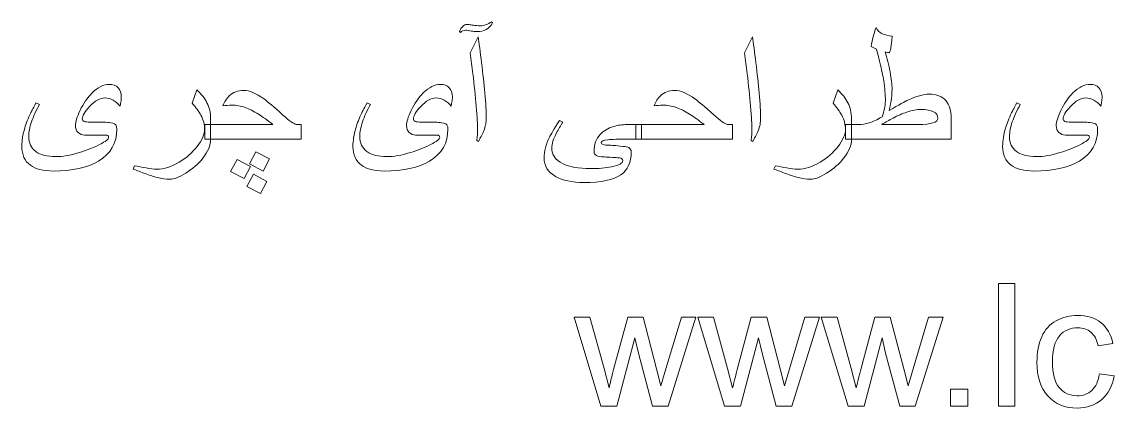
# Model space of a CAD drawing. Header units: millimetres. Extents: x -431 to 456, y -223 to 527.
# Drawn here: x -431.4 to 19, y 367.6 to 526.5 of the extents above; entities that cross this region are included whole.
import ezdxf

# ---------------------------------------------------------------- set-up
doc = ezdxf.new("R2010")
doc.units = ezdxf.units.MM
doc.header["$MEASUREMENT"] = 0
doc.layers.add('Layer 1', color=7, linetype='Continuous')

msp = doc.modelspace()

# ---------------------------------------------------------------- linework, layer by layer
at = {"layer": 'Layer 1', "color": 250, "lineweight": 9}
for points, knots in [([(-237.3346, 526.101), (-238.0872, 524.8663), (-238.9692, 523.9609), (-239.9687, 523.3847), (-239.9687, 523.3847), (-240.9565, 522.8085), (-242.2147, 522.5262), (-243.7317, 522.5262), (-243.7317, 522.5262), (-244.0962, 522.5262), (-244.4607, 522.5498), (-244.8253, 522.5968), (-244.8253, 522.5968), (-245.2016, 522.6321), (-245.5779, 522.6909), (-245.9659, 522.7614), (-245.9659, 522.7614), (-246.9772, 522.9848), (-247.7769, 523.0907), (-248.3766, 523.0907), (-248.3766, 523.0907), (-248.8352, 523.0907), (-249.235, 522.9966), (-249.576, 522.8085), (-249.576, 522.8085), (-249.917, 522.6203), (-250.2345, 522.4322), (-250.505, 522.244), (-250.505, 522.244), (-250.505, 522.244), (-250.9519, 522.6203), (-250.9519, 522.6203), (-250.9519, 522.6203), (-250.5638, 523.4552), (-250.0934, 524.1373), (-249.5407, 524.6782), (-249.5407, 524.6782), (-248.9881, 525.2191), (-248.4354, 525.4896), (-247.8592, 525.4896), (-247.8592, 525.4896), (-247.671, 525.4896), (-247.3653, 525.466), (-246.942, 525.4073), (-246.942, 525.4073), (-246.5186, 525.3485), (-245.9071, 525.2661), (-245.1075, 525.1603), (-245.1075, 525.1603), (-244.6254, 525.0898), (-244.1668, 525.031), (-243.7317, 524.9957), (-243.7317, 524.9957), (-243.2966, 524.9486), (-242.885, 524.9251), (-242.497, 524.9251), (-242.497, 524.9251), (-241.6268, 524.9251), (-240.7801, 525.0898), (-239.9805, 525.4073), (-239.9805, 525.4073), (-239.1808, 525.7365), (-238.4518, 526.1128), (-237.7815, 526.5479), (-237.7815, 526.5479), (-237.7815, 526.5479), (-237.3346, 526.101), (-237.3346, 526.101)], [0, 0, 0, 0, 0.05555556, 0.05555556, 0.05555556, 0.05555556, 0.11111111, 0.11111111, 0.11111111, 0.11111111, 0.16666667, 0.16666667, 0.16666667, 0.16666667, 0.22222222, 0.22222222, 0.22222222, 0.22222222, 0.27777778, 0.27777778, 0.27777778, 0.27777778, 0.33333333, 0.33333333, 0.33333333, 0.33333333, 0.38888889, 0.38888889, 0.38888889, 0.38888889, 0.44444444, 0.44444444, 0.44444444, 0.44444444, 0.5, 0.5, 0.5, 0.5, 0.55555556, 0.55555556, 0.55555556, 0.55555556, 0.61111111, 0.61111111, 0.61111111, 0.61111111, 0.66666667, 0.66666667, 0.66666667, 0.66666667, 0.72222222, 0.72222222, 0.72222222, 0.72222222, 0.77777778, 0.77777778, 0.77777778, 0.77777778, 0.83333333, 0.83333333, 0.83333333, 0.83333333, 0.88888889, 0.88888889, 0.88888889, 0.88888889, 1, 1, 1, 1]), ([(-48.2575, 478.2879), (-48.2575, 478.2879), (-91.7197, 478.2879), (-91.7197, 478.2879), (-91.7197, 478.2879), (-91.7197, 478.2879), (-91.7197, 484.2852), (-91.7197, 484.2852), (-91.7197, 484.2852), (-91.7197, 484.2852), (-86.4398, 484.3204), (-86.4398, 484.3204), (-86.4398, 484.3204), (-84.8758, 484.3204), (-83.4059, 484.5203), (-82.0536, 484.9319), (-82.0536, 484.9319), (-80.4896, 485.414), (-78.714, 486.2607), (-76.7266, 487.4719), (-76.7266, 487.4719), (-76.3151, 488.4832), (-75.9858, 489.5768), (-75.7271, 490.7292), (-75.7271, 490.7292), (-75.4802, 491.8934), (-75.3508, 493.0105), (-75.3508, 494.0924), (-75.3508, 494.0924), (-75.3508, 496.5501), (-75.5742, 499.2547), (-76.0328, 502.218), (-76.0328, 502.218), (-76.3739, 504.3817), (-76.8913, 506.91), (-77.5851, 509.8262), (-77.5851, 509.8262), (-77.9496, 511.3432), (-78.42, 513.1894), (-79.0197, 515.3766), (-79.0197, 515.3766), (-79.0197, 515.3766), (-81.1364, 516.4467), (-81.1364, 516.4467), (-81.1364, 516.4467), (-80.9717, 517.8225), (-80.7365, 519.1631), (-80.4308, 520.4448), (-80.4308, 520.4448), (-80.1133, 521.7384), (-79.6782, 522.9731), (-79.1255, 524.1725), (-79.1255, 524.1725), (-78.761, 523.0907), (-77.9261, 522.2558), (-76.6326, 521.6561), (-76.6326, 521.6561), (-75.5625, 521.1739), (-74.1866, 520.8564), (-72.5286, 520.6918), (-72.5286, 520.6918), (-72.752, 518.3282), (-72.9284, 516.8112), (-73.046, 516.1762), (-73.046, 516.1762), (-73.1636, 515.5295), (-73.3753, 514.7299), (-73.7045, 513.7891), (-73.7045, 513.7891), (-73.8574, 513.8126), (-74.2807, 513.9302), (-74.9745, 514.1301), (-74.9745, 514.1301), (-74.9745, 514.1301), (-75.4214, 514.2712), (-75.4214, 514.2712), (-75.4214, 514.2712), (-74.5982, 511.5784), (-73.9162, 508.8267), (-73.387, 505.981), (-73.387, 505.981), (-72.8578, 503.147), (-72.5991, 500.7599), (-72.5991, 498.8313), (-72.5991, 498.8313), (-72.5991, 497.2086), (-72.7638, 495.3859), (-73.093, 493.3868), (-73.093, 493.3868), (-73.2106, 492.6813), (-73.4223, 491.5759), (-73.728, 490.0825), (-73.728, 490.0825), (-69.7181, 492.4108), (-67.1546, 493.8337), (-66.0257, 494.3628), (-66.0257, 494.3628), (-62.6391, 495.9738), (-59.7228, 496.7735), (-57.3004, 496.7735), (-57.3004, 496.7735), (-54.2077, 496.7735), (-51.8911, 495.868), (-50.3506, 494.0571), (-50.3506, 494.0571), (-48.9513, 492.399), (-48.2575, 490.0472), (-48.2575, 487.0015), (-48.2575, 487.0015), (-48.2575, 487.0015), (-48.2575, 478.2879), (-48.2575, 478.2879)], [0, 0, 0, 0, 0.03448276, 0.03448276, 0.03448276, 0.03448276, 0.06896552, 0.06896552, 0.06896552, 0.06896552, 0.10344828, 0.10344828, 0.10344828, 0.10344828, 0.13793103, 0.13793103, 0.13793103, 0.13793103, 0.17241379, 0.17241379, 0.17241379, 0.17241379, 0.20689655, 0.20689655, 0.20689655, 0.20689655, 0.24137931, 0.24137931, 0.24137931, 0.24137931, 0.27586207, 0.27586207, 0.27586207, 0.27586207, 0.31034483, 0.31034483, 0.31034483, 0.31034483, 0.34482759, 0.34482759, 0.34482759, 0.34482759, 0.37931034, 0.37931034, 0.37931034, 0.37931034, 0.4137931, 0.4137931, 0.4137931, 0.4137931, 0.44827586, 0.44827586, 0.44827586, 0.44827586, 0.48275862, 0.48275862, 0.48275862, 0.48275862, 0.51724138, 0.51724138, 0.51724138, 0.51724138, 0.55172414, 0.55172414, 0.55172414, 0.55172414, 0.5862069, 0.5862069, 0.5862069, 0.5862069, 0.62068966, 0.62068966, 0.62068966, 0.62068966, 0.65517241, 0.65517241, 0.65517241, 0.65517241, 0.68965517, 0.68965517, 0.68965517, 0.68965517, 0.72413793, 0.72413793, 0.72413793, 0.72413793, 0.75862069, 0.75862069, 0.75862069, 0.75862069, 0.79310345, 0.79310345, 0.79310345, 0.79310345, 0.82758621, 0.82758621, 0.82758621, 0.82758621, 0.86206897, 0.86206897, 0.86206897, 0.86206897, 0.89655172, 0.89655172, 0.89655172, 0.89655172, 0.93103448, 0.93103448, 0.93103448, 0.93103448, 1, 1, 1, 1]), ([(-239.8746, 487.0839), (-239.8746, 485.2494), (-240.2157, 483.462), (-240.8859, 481.7452), (-240.8859, 481.7452), (-241.2387, 480.8279), (-241.9913, 479.3698), (-243.1555, 477.3707), (-243.1555, 477.3707), (-243.1555, 477.3707), (-243.7787, 477.7117), (-243.7787, 477.7117), (-243.7787, 477.7117), (-243.6964, 478.382), (-243.6258, 479.1464), (-243.567, 480.0283), (-243.567, 480.0283), (-243.5083, 480.8985), (-243.473, 481.4865), (-243.473, 481.7804), (-243.473, 481.7804), (-243.473, 484.1676), (-243.6611, 487.5072), (-244.0374, 491.7876), (-244.0374, 491.7876), (-244.4255, 496.0679), (-244.8723, 500.5364), (-245.4015, 505.2049), (-245.4015, 505.2049), (-245.7307, 508.0271), (-246.0835, 510.9081), (-246.4716, 513.8479), (-246.4716, 513.8479), (-246.013, 514.8592), (-245.4838, 515.9411), (-244.8958, 517.117), (-244.8958, 517.117), (-244.3079, 518.2811), (-243.7552, 519.3748), (-243.226, 520.4096), (-243.226, 520.4096), (-242.8615, 517.799), (-242.3911, 514.2124), (-241.8267, 509.6734), (-241.8267, 509.6734), (-241.2622, 505.1225), (-240.8154, 501.0303), (-240.4979, 497.3732), (-240.4979, 497.3732), (-240.0863, 492.8341), (-239.8746, 489.4004), (-239.8746, 487.0839)], [0, 0, 0, 0, 0.07142857, 0.07142857, 0.07142857, 0.07142857, 0.14285714, 0.14285714, 0.14285714, 0.14285714, 0.21428571, 0.21428571, 0.21428571, 0.21428571, 0.28571429, 0.28571429, 0.28571429, 0.28571429, 0.35714286, 0.35714286, 0.35714286, 0.35714286, 0.42857143, 0.42857143, 0.42857143, 0.42857143, 0.5, 0.5, 0.5, 0.5, 0.57142857, 0.57142857, 0.57142857, 0.57142857, 0.64285714, 0.64285714, 0.64285714, 0.64285714, 0.71428571, 0.71428571, 0.71428571, 0.71428571, 0.78571429, 0.78571429, 0.78571429, 0.78571429, 0.85714286, 0.85714286, 0.85714286, 0.85714286, 1, 1, 1, 1]), ([(-126.774, 487.0839), (-126.774, 485.2494), (-127.1151, 483.462), (-127.7853, 481.7452), (-127.7853, 481.7452), (-128.1381, 480.8279), (-128.8907, 479.3698), (-130.0549, 477.3707), (-130.0549, 477.3707), (-130.0549, 477.3707), (-130.6781, 477.7117), (-130.6781, 477.7117), (-130.6781, 477.7117), (-130.5958, 478.382), (-130.5252, 479.1464), (-130.4664, 480.0283), (-130.4664, 480.0283), (-130.4077, 480.8985), (-130.3724, 481.4865), (-130.3724, 481.7804), (-130.3724, 481.7804), (-130.3724, 484.1676), (-130.5605, 487.5072), (-130.9368, 491.7876), (-130.9368, 491.7876), (-131.3249, 496.0679), (-131.7717, 500.5364), (-132.3009, 505.2049), (-132.3009, 505.2049), (-132.6301, 508.0271), (-132.9829, 510.9081), (-133.371, 513.8479), (-133.371, 513.8479), (-132.9124, 514.8592), (-132.3832, 515.9411), (-131.7952, 517.117), (-131.7952, 517.117), (-131.2073, 518.2811), (-130.6546, 519.3748), (-130.1254, 520.4096), (-130.1254, 520.4096), (-129.7609, 517.799), (-129.2905, 514.2124), (-128.7261, 509.6734), (-128.7261, 509.6734), (-128.1616, 505.1225), (-127.7148, 501.0303), (-127.3973, 497.3732), (-127.3973, 497.3732), (-126.9857, 492.8341), (-126.774, 489.4004), (-126.774, 487.0839)], [0, 0, 0, 0, 0.07142857, 0.07142857, 0.07142857, 0.07142857, 0.14285714, 0.14285714, 0.14285714, 0.14285714, 0.21428571, 0.21428571, 0.21428571, 0.21428571, 0.28571429, 0.28571429, 0.28571429, 0.28571429, 0.35714286, 0.35714286, 0.35714286, 0.35714286, 0.42857143, 0.42857143, 0.42857143, 0.42857143, 0.5, 0.5, 0.5, 0.5, 0.57142857, 0.57142857, 0.57142857, 0.57142857, 0.64285714, 0.64285714, 0.64285714, 0.64285714, 0.71428571, 0.71428571, 0.71428571, 0.71428571, 0.78571429, 0.78571429, 0.78571429, 0.78571429, 0.85714286, 0.85714286, 0.85714286, 0.85714286, 1, 1, 1, 1]), ([(-390.3579, 495.7622), (-390.3579, 495.0213), (-390.4285, 494.2688), (-390.5578, 493.4926), (-390.5578, 493.4926), (-390.6989, 492.7283), (-390.793, 492.1756), (-390.8283, 491.8581), (-390.8283, 491.8581), (-391.6397, 492.9047), (-392.5922, 493.7161), (-393.7093, 494.3158), (-393.7093, 494.3158), (-394.8264, 494.9155), (-395.9553, 495.2213), (-397.1077, 495.2213), (-397.1077, 495.2213), (-399.1068, 495.2213), (-401.2117, 494.0571), (-403.4107, 491.717), (-403.4107, 491.717), (-405.4333, 489.5768), (-406.4446, 487.86), (-406.4446, 486.59), (-406.4446, 486.59), (-406.4446, 486.1549), (-406.1976, 485.8256), (-405.7037, 485.6022), (-405.7037, 485.6022), (-405.2099, 485.3788), (-404.3514, 485.2729), (-403.1285, 485.2729), (-403.1285, 485.2729), (-403.1285, 485.2729), (-400.3768, 485.2729), (-400.3768, 485.2729), (-400.3768, 485.2729), (-398.7187, 485.2729), (-397.484, 485.2612), (-396.6962, 485.2259), (-396.6962, 485.2259), (-395.8965, 485.1906), (-394.9558, 485.0848), (-393.8504, 484.8966), (-393.8504, 484.8966), (-392.7451, 484.7085), (-392.1924, 483.8736), (-392.1924, 482.3919), (-392.1924, 482.3919), (-392.1924, 476.6534), (-394.7088, 472.279), (-399.73, 469.2804), (-399.73, 469.2804), (-404.3514, 466.5404), (-410.5956, 465.1646), (-418.4743, 465.1646), (-418.4743, 465.1646), (-422.5547, 465.1646), (-425.6827, 465.9525), (-427.8347, 467.54), (-427.8347, 467.54), (-430.1747, 469.2568), (-431.3507, 471.8556), (-431.3507, 475.3128), (-431.3507, 475.3128), (-431.3507, 477.7), (-430.9626, 480.2047), (-430.1747, 482.8152), (-430.1747, 482.8152), (-429.5868, 484.8143), (-428.7519, 486.8957), (-427.6935, 489.0829), (-427.6935, 489.0829), (-427.6347, 489.224), (-426.9057, 490.5881), (-425.5298, 493.1751), (-425.5298, 493.1751), (-425.5298, 493.1751), (-424.0835, 492.5872), (-424.0835, 492.5872), (-424.0835, 492.5872), (-425.5181, 490.0237), (-426.6234, 487.6248), (-427.3878, 485.3905), (-427.3878, 485.3905), (-428.1522, 483.168), (-428.5284, 481.1925), (-428.5284, 479.4756), (-428.5284, 479.4756), (-428.5284, 476.6769), (-427.5642, 474.5838), (-425.6239, 473.1844), (-425.6239, 473.1844), (-423.6954, 471.7851), (-420.9202, 471.0913), (-417.3219, 471.0913), (-417.3219, 471.0913), (-414.582, 471.0913), (-411.3835, 471.6322), (-407.7381, 472.7258), (-407.7381, 472.7258), (-404.6219, 473.6548), (-401.8232, 474.7719), (-399.3185, 476.0654), (-399.3185, 476.0654), (-396.8255, 477.359), (-395.579, 478.3115), (-395.579, 478.9229), (-395.579, 478.9229), (-395.579, 479.358), (-395.7201, 479.6403), (-396.0141, 479.7814), (-396.0141, 479.7814), (-396.2963, 479.9107), (-396.7667, 479.9813), (-397.4135, 479.9813), (-397.4135, 479.9813), (-397.4135, 479.9813), (-405.5038, 479.9813), (-405.5038, 479.9813), (-405.5038, 479.9813), (-406.4916, 479.9813), (-407.3618, 480.334), (-408.1261, 481.0514), (-408.1261, 481.0514), (-408.8905, 481.7687), (-409.2668, 482.6859), (-409.2668, 483.8148), (-409.2668, 483.8148), (-409.2668, 485.3552), (-408.6318, 487.4484), (-407.3618, 490.0942), (-407.3618, 490.0942), (-405.986, 492.9752), (-404.3162, 495.3741), (-402.3524, 497.3144), (-402.3524, 497.3144), (-400.0005, 499.631), (-397.6369, 500.7951), (-395.2615, 500.7951), (-395.2615, 500.7951), (-393.7446, 500.7951), (-392.5451, 500.3365), (-391.675, 499.4193), (-391.675, 499.4193), (-390.793, 498.4903), (-390.3579, 497.2791), (-390.3579, 495.7622)], [0, 0, 0, 0, 0.02631579, 0.02631579, 0.02631579, 0.02631579, 0.05263158, 0.05263158, 0.05263158, 0.05263158, 0.07894737, 0.07894737, 0.07894737, 0.07894737, 0.10526316, 0.10526316, 0.10526316, 0.10526316, 0.13157895, 0.13157895, 0.13157895, 0.13157895, 0.15789474, 0.15789474, 0.15789474, 0.15789474, 0.18421053, 0.18421053, 0.18421053, 0.18421053, 0.21052632, 0.21052632, 0.21052632, 0.21052632, 0.23684211, 0.23684211, 0.23684211, 0.23684211, 0.26315789, 0.26315789, 0.26315789, 0.26315789, 0.28947368, 0.28947368, 0.28947368, 0.28947368, 0.31578947, 0.31578947, 0.31578947, 0.31578947, 0.34210526, 0.34210526, 0.34210526, 0.34210526, 0.36842105, 0.36842105, 0.36842105, 0.36842105, 0.39473684, 0.39473684, 0.39473684, 0.39473684, 0.42105263, 0.42105263, 0.42105263, 0.42105263, 0.44736842, 0.44736842, 0.44736842, 0.44736842, 0.47368421, 0.47368421, 0.47368421, 0.47368421, 0.5, 0.5, 0.5, 0.5, 0.52631579, 0.52631579, 0.52631579, 0.52631579, 0.55263158, 0.55263158, 0.55263158, 0.55263158, 0.57894737, 0.57894737, 0.57894737, 0.57894737, 0.60526316, 0.60526316, 0.60526316, 0.60526316, 0.63157895, 0.63157895, 0.63157895, 0.63157895, 0.65789474, 0.65789474, 0.65789474, 0.65789474, 0.68421053, 0.68421053, 0.68421053, 0.68421053, 0.71052632, 0.71052632, 0.71052632, 0.71052632, 0.73684211, 0.73684211, 0.73684211, 0.73684211, 0.76315789, 0.76315789, 0.76315789, 0.76315789, 0.78947368, 0.78947368, 0.78947368, 0.78947368, 0.81578947, 0.81578947, 0.81578947, 0.81578947, 0.84210526, 0.84210526, 0.84210526, 0.84210526, 0.86842105, 0.86842105, 0.86842105, 0.86842105, 0.89473684, 0.89473684, 0.89473684, 0.89473684, 0.92105263, 0.92105263, 0.92105263, 0.92105263, 0.94736842, 0.94736842, 0.94736842, 0.94736842, 1, 1, 1, 1]), ([(-253.8564, 495.7622), (-253.8564, 495.0213), (-253.927, 494.2688), (-254.0563, 493.4926), (-254.0563, 493.4926), (-254.1974, 492.7283), (-254.2915, 492.1756), (-254.3268, 491.8581), (-254.3268, 491.8581), (-255.1382, 492.9047), (-256.0907, 493.7161), (-257.2078, 494.3158), (-257.2078, 494.3158), (-258.3249, 494.9155), (-259.4538, 495.2213), (-260.6062, 495.2213), (-260.6062, 495.2213), (-262.6053, 495.2213), (-264.7102, 494.0571), (-266.9092, 491.717), (-266.9092, 491.717), (-268.9318, 489.5768), (-269.9431, 487.86), (-269.9431, 486.59), (-269.9431, 486.59), (-269.9431, 486.1549), (-269.6961, 485.8256), (-269.2022, 485.6022), (-269.2022, 485.6022), (-268.7084, 485.3788), (-267.8499, 485.2729), (-266.627, 485.2729), (-266.627, 485.2729), (-266.627, 485.2729), (-263.8753, 485.2729), (-263.8753, 485.2729), (-263.8753, 485.2729), (-262.2172, 485.2729), (-260.9825, 485.2612), (-260.1947, 485.2259), (-260.1947, 485.2259), (-259.395, 485.1906), (-258.4543, 485.0848), (-257.3489, 484.8966), (-257.3489, 484.8966), (-256.2436, 484.7085), (-255.6909, 483.8736), (-255.6909, 482.3919), (-255.6909, 482.3919), (-255.6909, 476.6534), (-258.2073, 472.279), (-263.2285, 469.2804), (-263.2285, 469.2804), (-267.8499, 466.5404), (-274.0941, 465.1646), (-281.9728, 465.1646), (-281.9728, 465.1646), (-286.0532, 465.1646), (-289.1812, 465.9525), (-291.3332, 467.54), (-291.3332, 467.54), (-293.6732, 469.2568), (-294.8492, 471.8556), (-294.8492, 475.3128), (-294.8492, 475.3128), (-294.8492, 477.7), (-294.4611, 480.2047), (-293.6732, 482.8152), (-293.6732, 482.8152), (-293.0853, 484.8143), (-292.2504, 486.8957), (-291.192, 489.0829), (-291.192, 489.0829), (-291.1332, 489.224), (-290.4042, 490.5881), (-289.0283, 493.1751), (-289.0283, 493.1751), (-289.0283, 493.1751), (-287.582, 492.5872), (-287.582, 492.5872), (-287.582, 492.5872), (-289.0166, 490.0237), (-290.1219, 487.6248), (-290.8863, 485.3905), (-290.8863, 485.3905), (-291.6507, 483.168), (-292.0269, 481.1925), (-292.0269, 479.4756), (-292.0269, 479.4756), (-292.0269, 476.6769), (-291.0627, 474.5838), (-289.1224, 473.1844), (-289.1224, 473.1844), (-287.1939, 471.7851), (-284.4187, 471.0913), (-280.8204, 471.0913), (-280.8204, 471.0913), (-278.0805, 471.0913), (-274.882, 471.6322), (-271.2366, 472.7258), (-271.2366, 472.7258), (-268.1204, 473.6548), (-265.3217, 474.7719), (-262.817, 476.0654), (-262.817, 476.0654), (-260.324, 477.359), (-259.0775, 478.3115), (-259.0775, 478.9229), (-259.0775, 478.9229), (-259.0775, 479.358), (-259.2186, 479.6403), (-259.5126, 479.7814), (-259.5126, 479.7814), (-259.7948, 479.9107), (-260.2652, 479.9813), (-260.912, 479.9813), (-260.912, 479.9813), (-260.912, 479.9813), (-269.0023, 479.9813), (-269.0023, 479.9813), (-269.0023, 479.9813), (-269.9901, 479.9813), (-270.8603, 480.334), (-271.6246, 481.0514), (-271.6246, 481.0514), (-272.389, 481.7687), (-272.7653, 482.6859), (-272.7653, 483.8148), (-272.7653, 483.8148), (-272.7653, 485.3552), (-272.1303, 487.4484), (-270.8603, 490.0942), (-270.8603, 490.0942), (-269.4845, 492.9752), (-267.8147, 495.3741), (-265.8509, 497.3144), (-265.8509, 497.3144), (-263.499, 499.631), (-261.1354, 500.7951), (-258.76, 500.7951), (-258.76, 500.7951), (-257.2431, 500.7951), (-256.0436, 500.3365), (-255.1735, 499.4193), (-255.1735, 499.4193), (-254.2915, 498.4903), (-253.8564, 497.2791), (-253.8564, 495.7622)], [0, 0, 0, 0, 0.02631579, 0.02631579, 0.02631579, 0.02631579, 0.05263158, 0.05263158, 0.05263158, 0.05263158, 0.07894737, 0.07894737, 0.07894737, 0.07894737, 0.10526316, 0.10526316, 0.10526316, 0.10526316, 0.13157895, 0.13157895, 0.13157895, 0.13157895, 0.15789474, 0.15789474, 0.15789474, 0.15789474, 0.18421053, 0.18421053, 0.18421053, 0.18421053, 0.21052632, 0.21052632, 0.21052632, 0.21052632, 0.23684211, 0.23684211, 0.23684211, 0.23684211, 0.26315789, 0.26315789, 0.26315789, 0.26315789, 0.28947368, 0.28947368, 0.28947368, 0.28947368, 0.31578947, 0.31578947, 0.31578947, 0.31578947, 0.34210526, 0.34210526, 0.34210526, 0.34210526, 0.36842105, 0.36842105, 0.36842105, 0.36842105, 0.39473684, 0.39473684, 0.39473684, 0.39473684, 0.42105263, 0.42105263, 0.42105263, 0.42105263, 0.44736842, 0.44736842, 0.44736842, 0.44736842, 0.47368421, 0.47368421, 0.47368421, 0.47368421, 0.5, 0.5, 0.5, 0.5, 0.52631579, 0.52631579, 0.52631579, 0.52631579, 0.55263158, 0.55263158, 0.55263158, 0.55263158, 0.57894737, 0.57894737, 0.57894737, 0.57894737, 0.60526316, 0.60526316, 0.60526316, 0.60526316, 0.63157895, 0.63157895, 0.63157895, 0.63157895, 0.65789474, 0.65789474, 0.65789474, 0.65789474, 0.68421053, 0.68421053, 0.68421053, 0.68421053, 0.71052632, 0.71052632, 0.71052632, 0.71052632, 0.73684211, 0.73684211, 0.73684211, 0.73684211, 0.76315789, 0.76315789, 0.76315789, 0.76315789, 0.78947368, 0.78947368, 0.78947368, 0.78947368, 0.81578947, 0.81578947, 0.81578947, 0.81578947, 0.84210526, 0.84210526, 0.84210526, 0.84210526, 0.86842105, 0.86842105, 0.86842105, 0.86842105, 0.89473684, 0.89473684, 0.89473684, 0.89473684, 0.92105263, 0.92105263, 0.92105263, 0.92105263, 0.94736842, 0.94736842, 0.94736842, 0.94736842, 1, 1, 1, 1]), ([(13.996, 495.7622), (13.996, 495.0213), (13.9254, 494.2688), (13.7961, 493.4926), (13.7961, 493.4926), (13.655, 492.7283), (13.5609, 492.1756), (13.5256, 491.8581), (13.5256, 491.8581), (12.7142, 492.9047), (11.7617, 493.7161), (10.6446, 494.3158), (10.6446, 494.3158), (9.5275, 494.9155), (8.3986, 495.2213), (7.2462, 495.2213), (7.2462, 495.2213), (5.2471, 495.2213), (3.1422, 494.0571), (0.9432, 491.717), (0.9432, 491.717), (-1.0794, 489.5768), (-2.0907, 487.86), (-2.0907, 486.59), (-2.0907, 486.59), (-2.0907, 486.1549), (-1.8437, 485.8256), (-1.3498, 485.6022), (-1.3498, 485.6022), (-0.856, 485.3788), (0.0025, 485.2729), (1.2254, 485.2729), (1.2254, 485.2729), (1.2254, 485.2729), (3.9771, 485.2729), (3.9771, 485.2729), (3.9771, 485.2729), (5.6352, 485.2729), (6.8699, 485.2612), (7.6577, 485.2259), (7.6577, 485.2259), (8.4574, 485.1906), (9.3981, 485.0848), (10.5035, 484.8966), (10.5035, 484.8966), (11.6088, 484.7085), (12.1615, 483.8736), (12.1615, 482.3919), (12.1615, 482.3919), (12.1615, 476.6534), (9.6451, 472.279), (4.6239, 469.2804), (4.6239, 469.2804), (0.0025, 466.5404), (-6.2417, 465.1646), (-14.1204, 465.1646), (-14.1204, 465.1646), (-18.2008, 465.1646), (-21.3288, 465.9525), (-23.4808, 467.54), (-23.4808, 467.54), (-25.8208, 469.2568), (-26.9968, 471.8556), (-26.9968, 475.3128), (-26.9968, 475.3128), (-26.9968, 477.7), (-26.6087, 480.2047), (-25.8208, 482.8152), (-25.8208, 482.8152), (-25.2329, 484.8143), (-24.398, 486.8957), (-23.3396, 489.0829), (-23.3396, 489.0829), (-23.2808, 489.224), (-22.5518, 490.5881), (-21.1759, 493.1751), (-21.1759, 493.1751), (-21.1759, 493.1751), (-19.7296, 492.5872), (-19.7296, 492.5872), (-19.7296, 492.5872), (-21.1642, 490.0237), (-22.2695, 487.6248), (-23.0339, 485.3905), (-23.0339, 485.3905), (-23.7983, 483.168), (-24.1745, 481.1925), (-24.1745, 479.4756), (-24.1745, 479.4756), (-24.1745, 476.6769), (-23.2103, 474.5838), (-21.27, 473.1844), (-21.27, 473.1844), (-19.3415, 471.7851), (-16.5663, 471.0913), (-12.968, 471.0913), (-12.968, 471.0913), (-10.2281, 471.0913), (-7.0296, 471.6322), (-3.3842, 472.7258), (-3.3842, 472.7258), (-0.268, 473.6548), (2.5307, 474.7719), (5.0354, 476.0654), (5.0354, 476.0654), (7.5284, 477.359), (8.7749, 478.3115), (8.7749, 478.9229), (8.7749, 478.9229), (8.7749, 479.358), (8.6338, 479.6403), (8.3398, 479.7814), (8.3398, 479.7814), (8.0576, 479.9107), (7.5872, 479.9813), (6.9404, 479.9813), (6.9404, 479.9813), (6.9404, 479.9813), (-1.1499, 479.9813), (-1.1499, 479.9813), (-1.1499, 479.9813), (-2.1377, 479.9813), (-3.0079, 480.334), (-3.7722, 481.0514), (-3.7722, 481.0514), (-4.5366, 481.7687), (-4.9129, 482.6859), (-4.9129, 483.8148), (-4.9129, 483.8148), (-4.9129, 485.3552), (-4.2779, 487.4484), (-3.0079, 490.0942), (-3.0079, 490.0942), (-1.6321, 492.9752), (0.0377, 495.3741), (2.0015, 497.3144), (2.0015, 497.3144), (4.3534, 499.631), (6.717, 500.7951), (9.0924, 500.7951), (9.0924, 500.7951), (10.6093, 500.7951), (11.8088, 500.3365), (12.6789, 499.4193), (12.6789, 499.4193), (13.5609, 498.4903), (13.996, 497.2791), (13.996, 495.7622)], [0, 0, 0, 0, 0.02631579, 0.02631579, 0.02631579, 0.02631579, 0.05263158, 0.05263158, 0.05263158, 0.05263158, 0.07894737, 0.07894737, 0.07894737, 0.07894737, 0.10526316, 0.10526316, 0.10526316, 0.10526316, 0.13157895, 0.13157895, 0.13157895, 0.13157895, 0.15789474, 0.15789474, 0.15789474, 0.15789474, 0.18421053, 0.18421053, 0.18421053, 0.18421053, 0.21052632, 0.21052632, 0.21052632, 0.21052632, 0.23684211, 0.23684211, 0.23684211, 0.23684211, 0.26315789, 0.26315789, 0.26315789, 0.26315789, 0.28947368, 0.28947368, 0.28947368, 0.28947368, 0.31578947, 0.31578947, 0.31578947, 0.31578947, 0.34210526, 0.34210526, 0.34210526, 0.34210526, 0.36842105, 0.36842105, 0.36842105, 0.36842105, 0.39473684, 0.39473684, 0.39473684, 0.39473684, 0.42105263, 0.42105263, 0.42105263, 0.42105263, 0.44736842, 0.44736842, 0.44736842, 0.44736842, 0.47368421, 0.47368421, 0.47368421, 0.47368421, 0.5, 0.5, 0.5, 0.5, 0.52631579, 0.52631579, 0.52631579, 0.52631579, 0.55263158, 0.55263158, 0.55263158, 0.55263158, 0.57894737, 0.57894737, 0.57894737, 0.57894737, 0.60526316, 0.60526316, 0.60526316, 0.60526316, 0.63157895, 0.63157895, 0.63157895, 0.63157895, 0.65789474, 0.65789474, 0.65789474, 0.65789474, 0.68421053, 0.68421053, 0.68421053, 0.68421053, 0.71052632, 0.71052632, 0.71052632, 0.71052632, 0.73684211, 0.73684211, 0.73684211, 0.73684211, 0.76315789, 0.76315789, 0.76315789, 0.76315789, 0.78947368, 0.78947368, 0.78947368, 0.78947368, 0.81578947, 0.81578947, 0.81578947, 0.81578947, 0.84210526, 0.84210526, 0.84210526, 0.84210526, 0.86842105, 0.86842105, 0.86842105, 0.86842105, 0.89473684, 0.89473684, 0.89473684, 0.89473684, 0.92105263, 0.92105263, 0.92105263, 0.92105263, 0.94736842, 0.94736842, 0.94736842, 0.94736842, 1, 1, 1, 1]), ([(-353.5162, 478.2997), (-353.5162, 475.7715), (-354.598, 473.1491), (-356.7617, 470.4328), (-356.7617, 470.4328), (-358.6432, 468.0456), (-360.9833, 465.9878), (-363.7937, 464.2592), (-363.7937, 464.2592), (-366.4513, 462.6011), (-368.6503, 461.7779), (-370.3789, 461.7779), (-370.3789, 461.7779), (-371.9664, 461.7779), (-373.6715, 462.0131), (-375.5177, 462.4717), (-375.5177, 462.4717), (-376.9171, 462.8128), (-378.5986, 463.3654), (-380.5507, 464.1063), (-380.5507, 464.1063), (-382.197, 464.7295), (-383.8433, 465.3528), (-385.4778, 465.976), (-385.4778, 465.976), (-385.4778, 465.976), (-384.8898, 467.3518), (-384.8898, 467.3518), (-384.8898, 467.3518), (-383.3729, 467.0461), (-381.7972, 466.7404), (-380.1509, 466.4229), (-380.1509, 466.4229), (-378.5046, 466.1054), (-377.0111, 465.9407), (-375.6823, 465.9407), (-375.6823, 465.9407), (-372.7425, 465.9407), (-369.6734, 466.8815), (-366.4749, 468.7629), (-366.4749, 468.7629), (-363.5703, 470.4916), (-361.1009, 472.667), (-359.0548, 475.3011), (-359.0548, 475.3011), (-357.0087, 477.9352), (-355.9856, 480.2988), (-355.9856, 482.4154), (-355.9856, 482.4154), (-355.9856, 484.2381), (-356.5148, 486.1431), (-357.5613, 488.1422), (-357.5613, 488.1422), (-358.408, 489.7532), (-359.6075, 491.3995), (-361.1362, 493.1046), (-361.1362, 493.1046), (-361.1362, 493.1046), (-359.1959, 498.5374), (-359.1959, 498.5374), (-359.1959, 498.5374), (-357.3144, 496.7852), (-355.9268, 495.0449), (-355.0331, 493.2927), (-355.0331, 493.2927), (-354.0218, 491.3172), (-353.5162, 489.1064), (-353.5162, 486.6723), (-353.5162, 486.6723), (-353.5162, 486.6723), (-353.5162, 478.2997), (-353.5162, 478.2997)], [0, 0, 0, 0, 0.05263158, 0.05263158, 0.05263158, 0.05263158, 0.10526316, 0.10526316, 0.10526316, 0.10526316, 0.15789474, 0.15789474, 0.15789474, 0.15789474, 0.21052632, 0.21052632, 0.21052632, 0.21052632, 0.26315789, 0.26315789, 0.26315789, 0.26315789, 0.31578947, 0.31578947, 0.31578947, 0.31578947, 0.36842105, 0.36842105, 0.36842105, 0.36842105, 0.42105263, 0.42105263, 0.42105263, 0.42105263, 0.47368421, 0.47368421, 0.47368421, 0.47368421, 0.52631579, 0.52631579, 0.52631579, 0.52631579, 0.57894737, 0.57894737, 0.57894737, 0.57894737, 0.63157895, 0.63157895, 0.63157895, 0.63157895, 0.68421053, 0.68421053, 0.68421053, 0.68421053, 0.73684211, 0.73684211, 0.73684211, 0.73684211, 0.78947368, 0.78947368, 0.78947368, 0.78947368, 0.84210526, 0.84210526, 0.84210526, 0.84210526, 0.89473684, 0.89473684, 0.89473684, 0.89473684, 1, 1, 1, 1]), ([(-316.1335, 478.2879), (-316.1335, 478.2879), (-355.9268, 478.2879), (-355.9268, 478.2879), (-355.9268, 478.2879), (-355.9268, 478.2879), (-355.9268, 484.2852), (-355.9268, 484.2852), (-355.9268, 484.2852), (-355.9268, 484.2852), (-327.8457, 484.2852), (-327.8457, 484.2852), (-327.8457, 484.2852), (-330.1858, 486.1078), (-332.1613, 487.5189), (-333.7724, 488.5302), (-333.7724, 488.5302), (-335.7714, 489.8002), (-337.5941, 490.7175), (-339.2522, 491.2937), (-339.2522, 491.2937), (-341.1101, 491.9404), (-342.9916, 492.2579), (-344.8966, 492.2579), (-344.8966, 492.2579), (-346.0725, 492.2579), (-347.2485, 492.1756), (-348.4479, 492.011), (-348.4479, 492.011), (-347.7776, 493.7043), (-346.9074, 495.0684), (-345.8256, 496.0914), (-345.8256, 496.0914), (-344.2734, 497.5849), (-342.2978, 498.3257), (-339.8989, 498.3257), (-339.8989, 498.3257), (-337.5588, 498.3257), (-334.7954, 497.1733), (-331.5969, 494.8802), (-331.5969, 494.8802), (-330.0212, 493.7396), (-327.4341, 491.5524), (-323.8476, 488.3421), (-323.8476, 488.3421), (-321.0724, 485.8491), (-319.1909, 484.4968), (-318.2031, 484.2852), (-318.2031, 484.2852), (-318.2031, 484.2852), (-316.1335, 484.2852), (-316.1335, 484.2852), (-316.1335, 484.2852), (-316.1335, 484.2852), (-316.1335, 478.2879), (-316.1335, 478.2879)], [0, 0, 0, 0, 0.06666667, 0.06666667, 0.06666667, 0.06666667, 0.13333333, 0.13333333, 0.13333333, 0.13333333, 0.2, 0.2, 0.2, 0.2, 0.26666667, 0.26666667, 0.26666667, 0.26666667, 0.33333333, 0.33333333, 0.33333333, 0.33333333, 0.4, 0.4, 0.4, 0.4, 0.46666667, 0.46666667, 0.46666667, 0.46666667, 0.53333333, 0.53333333, 0.53333333, 0.53333333, 0.6, 0.6, 0.6, 0.6, 0.66666667, 0.66666667, 0.66666667, 0.66666667, 0.73333333, 0.73333333, 0.73333333, 0.73333333, 0.8, 0.8, 0.8, 0.8, 0.86666667, 0.86666667, 0.86666667, 0.86666667, 1, 1, 1, 1]), ([(-138.404, 478.2879), (-138.404, 478.2879), (-178.1973, 478.2879), (-178.1973, 478.2879), (-178.1973, 478.2879), (-178.1973, 478.2879), (-178.1973, 484.2852), (-178.1973, 484.2852), (-178.1973, 484.2852), (-178.1973, 484.2852), (-150.1162, 484.2852), (-150.1162, 484.2852), (-150.1162, 484.2852), (-152.4563, 486.1078), (-154.4318, 487.5189), (-156.0429, 488.5302), (-156.0429, 488.5302), (-158.0419, 489.8002), (-159.8646, 490.7175), (-161.5227, 491.2937), (-161.5227, 491.2937), (-163.3806, 491.9404), (-165.2621, 492.2579), (-167.1671, 492.2579), (-167.1671, 492.2579), (-168.343, 492.2579), (-169.519, 492.1756), (-170.7184, 492.011), (-170.7184, 492.011), (-170.0481, 493.7043), (-169.1779, 495.0684), (-168.0961, 496.0914), (-168.0961, 496.0914), (-166.5439, 497.5849), (-164.5683, 498.3257), (-162.1694, 498.3257), (-162.1694, 498.3257), (-159.8293, 498.3257), (-157.0659, 497.1733), (-153.8674, 494.8802), (-153.8674, 494.8802), (-152.2917, 493.7396), (-149.7046, 491.5524), (-146.1181, 488.3421), (-146.1181, 488.3421), (-143.3429, 485.8491), (-141.4614, 484.4968), (-140.4736, 484.2852), (-140.4736, 484.2852), (-140.4736, 484.2852), (-138.404, 484.2852), (-138.404, 484.2852), (-138.404, 484.2852), (-138.404, 484.2852), (-138.404, 478.2879), (-138.404, 478.2879)], [0, 0, 0, 0, 0.06666667, 0.06666667, 0.06666667, 0.06666667, 0.13333333, 0.13333333, 0.13333333, 0.13333333, 0.2, 0.2, 0.2, 0.2, 0.26666667, 0.26666667, 0.26666667, 0.26666667, 0.33333333, 0.33333333, 0.33333333, 0.33333333, 0.4, 0.4, 0.4, 0.4, 0.46666667, 0.46666667, 0.46666667, 0.46666667, 0.53333333, 0.53333333, 0.53333333, 0.53333333, 0.6, 0.6, 0.6, 0.6, 0.66666667, 0.66666667, 0.66666667, 0.66666667, 0.73333333, 0.73333333, 0.73333333, 0.73333333, 0.8, 0.8, 0.8, 0.8, 0.86666667, 0.86666667, 0.86666667, 0.86666667, 1, 1, 1, 1]), ([(-89.3091, 478.2997), (-89.3091, 475.7715), (-90.3909, 473.1491), (-92.5546, 470.4328), (-92.5546, 470.4328), (-94.4361, 468.0456), (-96.7762, 465.9878), (-99.5866, 464.2592), (-99.5866, 464.2592), (-102.2442, 462.6011), (-104.4432, 461.7779), (-106.1718, 461.7779), (-106.1718, 461.7779), (-107.7593, 461.7779), (-109.4644, 462.0131), (-111.3106, 462.4717), (-111.3106, 462.4717), (-112.71, 462.8128), (-114.3915, 463.3654), (-116.3436, 464.1063), (-116.3436, 464.1063), (-117.9899, 464.7295), (-119.6362, 465.3528), (-121.2707, 465.976), (-121.2707, 465.976), (-121.2707, 465.976), (-120.6827, 467.3518), (-120.6827, 467.3518), (-120.6827, 467.3518), (-119.1658, 467.0461), (-117.5901, 466.7404), (-115.9438, 466.4229), (-115.9438, 466.4229), (-114.2975, 466.1054), (-112.804, 465.9407), (-111.4752, 465.9407), (-111.4752, 465.9407), (-108.5354, 465.9407), (-105.4663, 466.8815), (-102.2678, 468.7629), (-102.2678, 468.7629), (-99.3632, 470.4916), (-96.8938, 472.667), (-94.8477, 475.3011), (-94.8477, 475.3011), (-92.8016, 477.9352), (-91.7785, 480.2988), (-91.7785, 482.4154), (-91.7785, 482.4154), (-91.7785, 484.2381), (-92.3077, 486.1431), (-93.3542, 488.1422), (-93.3542, 488.1422), (-94.2009, 489.7532), (-95.4004, 491.3995), (-96.9291, 493.1046), (-96.9291, 493.1046), (-96.9291, 493.1046), (-94.9888, 498.5374), (-94.9888, 498.5374), (-94.9888, 498.5374), (-93.1073, 496.7852), (-91.7197, 495.0449), (-90.826, 493.2927), (-90.826, 493.2927), (-89.8147, 491.3172), (-89.3091, 489.1064), (-89.3091, 486.6723), (-89.3091, 486.6723), (-89.3091, 486.6723), (-89.3091, 478.2997), (-89.3091, 478.2997)], [0, 0, 0, 0, 0.05263158, 0.05263158, 0.05263158, 0.05263158, 0.10526316, 0.10526316, 0.10526316, 0.10526316, 0.15789474, 0.15789474, 0.15789474, 0.15789474, 0.21052632, 0.21052632, 0.21052632, 0.21052632, 0.26315789, 0.26315789, 0.26315789, 0.26315789, 0.31578947, 0.31578947, 0.31578947, 0.31578947, 0.36842105, 0.36842105, 0.36842105, 0.36842105, 0.42105263, 0.42105263, 0.42105263, 0.42105263, 0.47368421, 0.47368421, 0.47368421, 0.47368421, 0.52631579, 0.52631579, 0.52631579, 0.52631579, 0.57894737, 0.57894737, 0.57894737, 0.57894737, 0.63157895, 0.63157895, 0.63157895, 0.63157895, 0.68421053, 0.68421053, 0.68421053, 0.68421053, 0.73684211, 0.73684211, 0.73684211, 0.73684211, 0.78947368, 0.78947368, 0.78947368, 0.78947368, 0.84210526, 0.84210526, 0.84210526, 0.84210526, 0.89473684, 0.89473684, 0.89473684, 0.89473684, 1, 1, 1, 1]), ([(-53.6903, 486.931), (-53.6903, 488.0952), (-54.29, 488.9771), (-55.5012, 489.5886), (-55.5012, 489.5886), (-56.7006, 490.1883), (-58.4293, 490.494), (-60.687, 490.494), (-60.687, 490.494), (-62.3568, 490.494), (-64.2854, 490.1295), (-66.4726, 489.4004), (-66.4726, 489.4004), (-68.26, 488.8007), (-70.165, 487.9776), (-72.1876, 486.931), (-72.1876, 486.931), (-73.681, 486.1549), (-75.2215, 485.2729), (-76.7972, 484.2852), (-76.7972, 484.2852), (-76.7972, 484.2852), (-61.8159, 484.2852), (-61.8159, 484.2852), (-61.8159, 484.2852), (-56.3949, 484.2852), (-53.6903, 485.1671), (-53.6903, 486.931)], [0, 0, 0, 0, 0.125, 0.125, 0.125, 0.125, 0.25, 0.25, 0.25, 0.25, 0.375, 0.375, 0.375, 0.375, 0.5, 0.5, 0.5, 0.5, 0.625, 0.625, 0.625, 0.625, 0.75, 0.75, 0.75, 0.75, 1, 1, 1, 1]), ([(-175.822, 478.2879), (-175.822, 478.2879), (-181.8427, 478.2879), (-181.8427, 478.2879), (-181.8427, 478.2879), (-185.3705, 478.2879), (-188.0281, 478.1939), (-189.8037, 478.0057), (-189.8037, 478.0057), (-191.5794, 477.8293), (-192.4731, 477.453), (-192.4731, 476.9003), (-192.4731, 476.9003), (-192.4731, 476.136), (-191.403, 475.7479), (-189.2628, 475.7479), (-189.2628, 475.7479), (-188.322, 475.7479), (-187.5812, 475.7244), (-187.0285, 475.6774), (-187.0285, 475.6774), (-186.4758, 475.6303), (-185.2646, 475.5128), (-183.4067, 475.3011), (-183.4067, 475.3011), (-182.3013, 475.16), (-181.537, 474.9953), (-181.1254, 474.7837), (-181.1254, 474.7837), (-180.4551, 474.4427), (-180.1259, 473.8429), (-180.1259, 472.9963), (-180.1259, 472.9963), (-180.1259, 468.7041), (-181.537, 465.5879), (-184.3592, 463.6359), (-184.3592, 463.6359), (-187.4401, 461.5075), (-192.5201, 460.4374), (-199.6109, 460.4374), (-199.6109, 460.4374), (-204.5498, 460.4374), (-208.4774, 461.2723), (-211.3937, 462.9539), (-211.3937, 462.9539), (-214.4864, 464.7413), (-216.0386, 467.293), (-216.0386, 470.5974), (-216.0386, 470.5974), (-216.0386, 473.255), (-215.3095, 476.0772), (-213.8514, 479.064), (-213.8514, 479.064), (-213.334, 480.1341), (-211.9581, 482.4507), (-209.7239, 485.9785), (-209.7239, 485.9785), (-209.7239, 485.9785), (-208.3481, 485.2964), (-208.3481, 485.2964), (-208.3481, 485.2964), (-209.2182, 483.8148), (-210.0649, 482.3331), (-210.9116, 480.8632), (-210.9116, 480.8632), (-212.2168, 478.3467), (-212.8636, 476.2889), (-212.8636, 474.6778), (-212.8636, 474.6778), (-212.8636, 471.8556), (-211.3937, 469.7154), (-208.4539, 468.2455), (-208.4539, 468.2455), (-205.6434, 466.8462), (-201.7981, 466.1524), (-196.8945, 466.1524), (-196.8945, 466.1524), (-193.602, 466.1524), (-190.7092, 466.3993), (-188.2045, 466.905), (-188.2045, 466.905), (-185.1235, 467.5282), (-183.5831, 468.3631), (-183.5831, 469.445), (-183.5831, 469.445), (-183.5831, 469.833), (-183.7595, 470.127), (-184.1005, 470.3152), (-184.1005, 470.3152), (-184.4533, 470.5151), (-185.0295, 470.6091), (-185.8408, 470.6091), (-185.8408, 470.6091), (-186.4641, 470.6797), (-187.4401, 470.7503), (-188.7689, 470.8326), (-188.7689, 470.8326), (-190.0977, 470.9149), (-190.9679, 470.9502), (-191.3795, 470.9502), (-191.3795, 470.9502), (-192.8376, 470.9502), (-193.8724, 471.1383), (-194.4957, 471.5146), (-194.4957, 471.5146), (-195.1189, 471.9027), (-195.4364, 472.4671), (-195.4364, 473.2197), (-195.4364, 473.2197), (-195.4364, 476.0772), (-194.6015, 478.4055), (-192.9199, 480.2165), (-192.9199, 480.2165), (-191.5441, 481.6864), (-189.6861, 482.78), (-187.3695, 483.4973), (-187.3695, 483.4973), (-185.6292, 484.0265), (-183.783, 484.2852), (-181.8545, 484.2852), (-181.8545, 484.2852), (-181.8545, 484.2852), (-175.822, 484.2852), (-175.822, 484.2852), (-175.822, 484.2852), (-175.822, 484.2852), (-175.822, 478.2879), (-175.822, 478.2879)], [0, 0, 0, 0, 0.03030303, 0.03030303, 0.03030303, 0.03030303, 0.06060606, 0.06060606, 0.06060606, 0.06060606, 0.09090909, 0.09090909, 0.09090909, 0.09090909, 0.12121212, 0.12121212, 0.12121212, 0.12121212, 0.15151515, 0.15151515, 0.15151515, 0.15151515, 0.18181818, 0.18181818, 0.18181818, 0.18181818, 0.21212121, 0.21212121, 0.21212121, 0.21212121, 0.24242424, 0.24242424, 0.24242424, 0.24242424, 0.27272727, 0.27272727, 0.27272727, 0.27272727, 0.3030303, 0.3030303, 0.3030303, 0.3030303, 0.33333333, 0.33333333, 0.33333333, 0.33333333, 0.36363636, 0.36363636, 0.36363636, 0.36363636, 0.39393939, 0.39393939, 0.39393939, 0.39393939, 0.42424242, 0.42424242, 0.42424242, 0.42424242, 0.45454545, 0.45454545, 0.45454545, 0.45454545, 0.48484848, 0.48484848, 0.48484848, 0.48484848, 0.51515152, 0.51515152, 0.51515152, 0.51515152, 0.54545455, 0.54545455, 0.54545455, 0.54545455, 0.57575758, 0.57575758, 0.57575758, 0.57575758, 0.60606061, 0.60606061, 0.60606061, 0.60606061, 0.63636364, 0.63636364, 0.63636364, 0.63636364, 0.66666667, 0.66666667, 0.66666667, 0.66666667, 0.6969697, 0.6969697, 0.6969697, 0.6969697, 0.72727273, 0.72727273, 0.72727273, 0.72727273, 0.75757576, 0.75757576, 0.75757576, 0.75757576, 0.78787879, 0.78787879, 0.78787879, 0.78787879, 0.81818182, 0.81818182, 0.81818182, 0.81818182, 0.84848485, 0.84848485, 0.84848485, 0.84848485, 0.87878788, 0.87878788, 0.87878788, 0.87878788, 0.90909091, 0.90909091, 0.90909091, 0.90909091, 0.93939394, 0.93939394, 0.93939394, 0.93939394, 1, 1, 1, 1]), ([(-329.2568, 470.1741), (-329.2568, 470.1741), (-331.7968, 465.1646), (-331.7968, 465.1646), (-331.7968, 465.1646), (-331.7968, 465.1646), (-337.4412, 468.0574), (-337.4412, 468.0574), (-337.4412, 468.0574), (-337.4412, 468.0574), (-334.8307, 473.0668), (-334.8307, 473.0668), (-334.8307, 473.0668), (-334.8307, 473.0668), (-329.2568, 470.1741), (-329.2568, 470.1741)], [0, 0, 0, 0, 0.2, 0.2, 0.2, 0.2, 0.4, 0.4, 0.4, 0.4, 0.6, 0.6, 0.6, 0.6, 1, 1, 1, 1]), ([(-337.0885, 466.9991), (-337.0885, 466.9991), (-339.6402, 462.0602), (-339.6402, 462.0602), (-339.6402, 462.0602), (-339.6402, 462.0602), (-345.2729, 464.9882), (-345.2729, 464.9882), (-345.2729, 464.9882), (-345.2729, 464.9882), (-342.6153, 469.9624), (-342.6153, 469.9624), (-342.6153, 469.9624), (-342.6153, 469.9624), (-337.0885, 466.9991), (-337.0885, 466.9991)], [0, 0, 0, 0, 0.2, 0.2, 0.2, 0.2, 0.4, 0.4, 0.4, 0.4, 0.6, 0.6, 0.6, 0.6, 1, 1, 1, 1]), ([(-330.3857, 460.8725), (-330.3857, 460.8725), (-332.9375, 455.8513), (-332.9375, 455.8513), (-332.9375, 455.8513), (-332.9375, 455.8513), (-338.5701, 458.8029), (-338.5701, 458.8029), (-338.5701, 458.8029), (-338.5701, 458.8029), (-335.9125, 463.8241), (-335.9125, 463.8241), (-335.9125, 463.8241), (-335.9125, 463.8241), (-330.3857, 460.8725), (-330.3857, 460.8725)], [0, 0, 0, 0, 0.2, 0.2, 0.2, 0.2, 0.4, 0.4, 0.4, 0.4, 0.6, 0.6, 0.6, 0.6, 1, 1, 1, 1]), ([(-28.7136, 368.339), (-28.7136, 368.339), (-28.7136, 418.8567), (-28.7136, 418.8567), (-28.7136, 418.8567), (-28.7136, 418.8567), (-22.0109, 418.8567), (-22.0109, 418.8567), (-22.0109, 418.8567), (-22.0109, 418.8567), (-22.0109, 368.339), (-22.0109, 368.339), (-22.0109, 368.339), (-22.0109, 368.339), (-28.7136, 368.339), (-28.7136, 368.339)], [0, 0, 0, 0, 0.2, 0.2, 0.2, 0.2, 0.4, 0.4, 0.4, 0.4, 0.6, 0.6, 0.6, 0.6, 1, 1, 1, 1]), ([(12.9024, 381.7445), (12.9024, 381.7445), (18.9702, 380.8979), (18.9702, 380.8979), (18.9702, 380.8979), (18.2999, 376.7233), (16.6065, 373.466), (13.8666, 371.1024), (13.8666, 371.1024), (11.1267, 368.7388), (7.7518, 367.5629), (3.7654, 367.5629), (3.7654, 367.5629), (-1.2322, 367.5629), (-5.2539, 369.1974), (-8.2878, 372.4665), (-8.2878, 372.4665), (-11.3334, 375.7356), (-12.8504, 380.4157), (-12.8504, 386.507), (-12.8504, 386.507), (-12.8504, 390.4581), (-12.1919, 393.9036), (-10.8866, 396.8669), (-10.8866, 396.8669), (-9.5813, 399.8185), (-7.594, 402.041), (-4.9129, 403.5109), (-4.9129, 403.5109), (-2.2435, 404.9926), (0.661, 405.7334), (3.8125, 405.7334), (3.8125, 405.7334), (7.7753, 405.7334), (11.0327, 404.7339), (13.5491, 402.723), (13.5491, 402.723), (16.0774, 400.7122), (17.7002, 397.8547), (18.4057, 394.1623), (18.4057, 394.1623), (18.4057, 394.1623), (12.4085, 393.2451), (12.4085, 393.2451), (12.4085, 393.2451), (11.8323, 395.7028), (10.821, 397.549), (9.3511, 398.7955), (9.3511, 398.7955), (7.8929, 400.0302), (6.129, 400.6534), (4.0594, 400.6534), (4.0594, 400.6534), (0.9315, 400.6534), (-1.6085, 399.5363), (-3.5723, 397.302), (-3.5723, 397.302), (-5.5244, 395.056), (-6.5004, 391.5282), (-6.5004, 386.6834), (-6.5004, 386.6834), (-6.5004, 381.7681), (-5.5596, 378.205), (-3.6782, 375.9825), (-3.6782, 375.9825), (-1.7849, 373.76), (0.6728, 372.6429), (3.6949, 372.6429), (3.6949, 372.6429), (6.1408, 372.6429), (8.1752, 373.3837), (9.7979, 374.8771), (9.7979, 374.8771), (11.4325, 376.3588), (12.4673, 378.6519), (12.9024, 381.7445)], [0, 0, 0, 0, 0.05, 0.05, 0.05, 0.05, 0.1, 0.1, 0.1, 0.1, 0.15, 0.15, 0.15, 0.15, 0.2, 0.2, 0.2, 0.2, 0.25, 0.25, 0.25, 0.25, 0.3, 0.3, 0.3, 0.3, 0.35, 0.35, 0.35, 0.35, 0.4, 0.4, 0.4, 0.4, 0.45, 0.45, 0.45, 0.45, 0.5, 0.5, 0.5, 0.5, 0.55, 0.55, 0.55, 0.55, 0.6, 0.6, 0.6, 0.6, 0.65, 0.65, 0.65, 0.65, 0.7, 0.7, 0.7, 0.7, 0.75, 0.75, 0.75, 0.75, 0.8, 0.8, 0.8, 0.8, 0.85, 0.85, 0.85, 0.85, 0.9, 0.9, 0.9, 0.9, 1, 1, 1, 1]), ([(-192.6023, 368.339), (-192.6023, 368.339), (-203.6677, 404.9573), (-203.6677, 404.9573), (-203.6677, 404.9573), (-203.6677, 404.9573), (-197.1766, 404.9573), (-197.1766, 404.9573), (-197.1766, 404.9573), (-197.1766, 404.9573), (-191.3323, 383.8259), (-191.3323, 383.8259), (-191.3323, 383.8259), (-191.3323, 383.8259), (-189.2626, 375.959), (-189.2626, 375.959), (-189.2626, 375.959), (-189.1803, 376.347), (-188.5453, 378.8635), (-187.3694, 383.5084), (-187.3694, 383.5084), (-187.3694, 383.5084), (-181.5721, 404.9573), (-181.5721, 404.9573), (-181.5721, 404.9573), (-181.5721, 404.9573), (-175.2103, 404.9573), (-175.2103, 404.9573), (-175.2103, 404.9573), (-175.2103, 404.9573), (-169.6952, 383.6966), (-169.6952, 383.6966), (-169.6952, 383.6966), (-169.6952, 383.6966), (-167.8961, 376.7233), (-167.8961, 376.7233), (-167.8961, 376.7233), (-167.8961, 376.7233), (-165.7912, 383.7907), (-165.7912, 383.7907), (-165.7912, 383.7907), (-165.7912, 383.7907), (-159.4647, 404.9573), (-159.4647, 404.9573), (-159.4647, 404.9573), (-159.4647, 404.9573), (-153.4322, 404.9573), (-153.4322, 404.9573), (-153.4322, 404.9573), (-153.4322, 404.9573), (-164.921, 368.339), (-164.921, 368.339), (-164.921, 368.339), (-164.921, 368.339), (-171.3415, 368.339), (-171.3415, 368.339), (-171.3415, 368.339), (-171.3415, 368.339), (-177.1506, 390.2465), (-177.1506, 390.2465), (-177.1506, 390.2465), (-177.1506, 390.2465), (-178.6205, 396.5142), (-178.6205, 396.5142), (-178.6205, 396.5142), (-178.6205, 396.5142), (-186.0288, 368.339), (-186.0288, 368.339), (-186.0288, 368.339), (-186.0288, 368.339), (-192.6023, 368.339), (-192.6023, 368.339)], [0, 0, 0, 0, 0.05263158, 0.05263158, 0.05263158, 0.05263158, 0.10526316, 0.10526316, 0.10526316, 0.10526316, 0.15789474, 0.15789474, 0.15789474, 0.15789474, 0.21052632, 0.21052632, 0.21052632, 0.21052632, 0.26315789, 0.26315789, 0.26315789, 0.26315789, 0.31578947, 0.31578947, 0.31578947, 0.31578947, 0.36842105, 0.36842105, 0.36842105, 0.36842105, 0.42105263, 0.42105263, 0.42105263, 0.42105263, 0.47368421, 0.47368421, 0.47368421, 0.47368421, 0.52631579, 0.52631579, 0.52631579, 0.52631579, 0.57894737, 0.57894737, 0.57894737, 0.57894737, 0.63157895, 0.63157895, 0.63157895, 0.63157895, 0.68421053, 0.68421053, 0.68421053, 0.68421053, 0.73684211, 0.73684211, 0.73684211, 0.73684211, 0.78947368, 0.78947368, 0.78947368, 0.78947368, 0.84210526, 0.84210526, 0.84210526, 0.84210526, 0.89473684, 0.89473684, 0.89473684, 0.89473684, 1, 1, 1, 1]), ([(-141.6495, 368.339), (-141.6495, 368.339), (-152.7149, 404.9573), (-152.7149, 404.9573), (-152.7149, 404.9573), (-152.7149, 404.9573), (-146.2238, 404.9573), (-146.2238, 404.9573), (-146.2238, 404.9573), (-146.2238, 404.9573), (-140.3795, 383.8259), (-140.3795, 383.8259), (-140.3795, 383.8259), (-140.3795, 383.8259), (-138.3098, 375.959), (-138.3098, 375.959), (-138.3098, 375.959), (-138.2275, 376.347), (-137.5925, 378.8635), (-136.4166, 383.5084), (-136.4166, 383.5084), (-136.4166, 383.5084), (-130.6193, 404.9573), (-130.6193, 404.9573), (-130.6193, 404.9573), (-130.6193, 404.9573), (-124.2575, 404.9573), (-124.2575, 404.9573), (-124.2575, 404.9573), (-124.2575, 404.9573), (-118.7424, 383.6966), (-118.7424, 383.6966), (-118.7424, 383.6966), (-118.7424, 383.6966), (-116.9433, 376.7233), (-116.9433, 376.7233), (-116.9433, 376.7233), (-116.9433, 376.7233), (-114.8384, 383.7907), (-114.8384, 383.7907), (-114.8384, 383.7907), (-114.8384, 383.7907), (-108.5119, 404.9573), (-108.5119, 404.9573), (-108.5119, 404.9573), (-108.5119, 404.9573), (-102.4794, 404.9573), (-102.4794, 404.9573), (-102.4794, 404.9573), (-102.4794, 404.9573), (-113.9682, 368.339), (-113.9682, 368.339), (-113.9682, 368.339), (-113.9682, 368.339), (-120.3887, 368.339), (-120.3887, 368.339), (-120.3887, 368.339), (-120.3887, 368.339), (-126.1978, 390.2465), (-126.1978, 390.2465), (-126.1978, 390.2465), (-126.1978, 390.2465), (-127.6677, 396.5142), (-127.6677, 396.5142), (-127.6677, 396.5142), (-127.6677, 396.5142), (-135.076, 368.339), (-135.076, 368.339), (-135.076, 368.339), (-135.076, 368.339), (-141.6495, 368.339), (-141.6495, 368.339)], [0, 0, 0, 0, 0.05263158, 0.05263158, 0.05263158, 0.05263158, 0.10526316, 0.10526316, 0.10526316, 0.10526316, 0.15789474, 0.15789474, 0.15789474, 0.15789474, 0.21052632, 0.21052632, 0.21052632, 0.21052632, 0.26315789, 0.26315789, 0.26315789, 0.26315789, 0.31578947, 0.31578947, 0.31578947, 0.31578947, 0.36842105, 0.36842105, 0.36842105, 0.36842105, 0.42105263, 0.42105263, 0.42105263, 0.42105263, 0.47368421, 0.47368421, 0.47368421, 0.47368421, 0.52631579, 0.52631579, 0.52631579, 0.52631579, 0.57894737, 0.57894737, 0.57894737, 0.57894737, 0.63157895, 0.63157895, 0.63157895, 0.63157895, 0.68421053, 0.68421053, 0.68421053, 0.68421053, 0.73684211, 0.73684211, 0.73684211, 0.73684211, 0.78947368, 0.78947368, 0.78947368, 0.78947368, 0.84210526, 0.84210526, 0.84210526, 0.84210526, 0.89473684, 0.89473684, 0.89473684, 0.89473684, 1, 1, 1, 1]), ([(-90.6967, 368.339), (-90.6967, 368.339), (-101.7621, 404.9573), (-101.7621, 404.9573), (-101.7621, 404.9573), (-101.7621, 404.9573), (-95.271, 404.9573), (-95.271, 404.9573), (-95.271, 404.9573), (-95.271, 404.9573), (-89.4267, 383.8259), (-89.4267, 383.8259), (-89.4267, 383.8259), (-89.4267, 383.8259), (-87.357, 375.959), (-87.357, 375.959), (-87.357, 375.959), (-87.2747, 376.347), (-86.6397, 378.8635), (-85.4638, 383.5084), (-85.4638, 383.5084), (-85.4638, 383.5084), (-79.6665, 404.9573), (-79.6665, 404.9573), (-79.6665, 404.9573), (-79.6665, 404.9573), (-73.3047, 404.9573), (-73.3047, 404.9573), (-73.3047, 404.9573), (-73.3047, 404.9573), (-67.7896, 383.6966), (-67.7896, 383.6966), (-67.7896, 383.6966), (-67.7896, 383.6966), (-65.9905, 376.7233), (-65.9905, 376.7233), (-65.9905, 376.7233), (-65.9905, 376.7233), (-63.8856, 383.7907), (-63.8856, 383.7907), (-63.8856, 383.7907), (-63.8856, 383.7907), (-57.5591, 404.9573), (-57.5591, 404.9573), (-57.5591, 404.9573), (-57.5591, 404.9573), (-51.5266, 404.9573), (-51.5266, 404.9573), (-51.5266, 404.9573), (-51.5266, 404.9573), (-63.0154, 368.339), (-63.0154, 368.339), (-63.0154, 368.339), (-63.0154, 368.339), (-69.4359, 368.339), (-69.4359, 368.339), (-69.4359, 368.339), (-69.4359, 368.339), (-75.245, 390.2465), (-75.245, 390.2465), (-75.245, 390.2465), (-75.245, 390.2465), (-76.7149, 396.5142), (-76.7149, 396.5142), (-76.7149, 396.5142), (-76.7149, 396.5142), (-84.1232, 368.339), (-84.1232, 368.339), (-84.1232, 368.339), (-84.1232, 368.339), (-90.6967, 368.339), (-90.6967, 368.339)], [0, 0, 0, 0, 0.05263158, 0.05263158, 0.05263158, 0.05263158, 0.10526316, 0.10526316, 0.10526316, 0.10526316, 0.15789474, 0.15789474, 0.15789474, 0.15789474, 0.21052632, 0.21052632, 0.21052632, 0.21052632, 0.26315789, 0.26315789, 0.26315789, 0.26315789, 0.31578947, 0.31578947, 0.31578947, 0.31578947, 0.36842105, 0.36842105, 0.36842105, 0.36842105, 0.42105263, 0.42105263, 0.42105263, 0.42105263, 0.47368421, 0.47368421, 0.47368421, 0.47368421, 0.52631579, 0.52631579, 0.52631579, 0.52631579, 0.57894737, 0.57894737, 0.57894737, 0.57894737, 0.63157895, 0.63157895, 0.63157895, 0.63157895, 0.68421053, 0.68421053, 0.68421053, 0.68421053, 0.73684211, 0.73684211, 0.73684211, 0.73684211, 0.78947368, 0.78947368, 0.78947368, 0.78947368, 0.84210526, 0.84210526, 0.84210526, 0.84210526, 0.89473684, 0.89473684, 0.89473684, 0.89473684, 1, 1, 1, 1]), ([(-48.4574, 368.339), (-48.4574, 368.339), (-48.4574, 375.3946), (-48.4574, 375.3946), (-48.4574, 375.3946), (-48.4574, 375.3946), (-41.4019, 375.3946), (-41.4019, 375.3946), (-41.4019, 375.3946), (-41.4019, 375.3946), (-41.4019, 368.339), (-41.4019, 368.339), (-41.4019, 368.339), (-41.4019, 368.339), (-48.4574, 368.339), (-48.4574, 368.339)], [0, 0, 0, 0, 0.2, 0.2, 0.2, 0.2, 0.4, 0.4, 0.4, 0.4, 0.6, 0.6, 0.6, 0.6, 1, 1, 1, 1])]:
    msp.add_open_spline(points, degree=3, knots=knots, dxfattribs=at)

doc.saveas('drawing.dxf')
